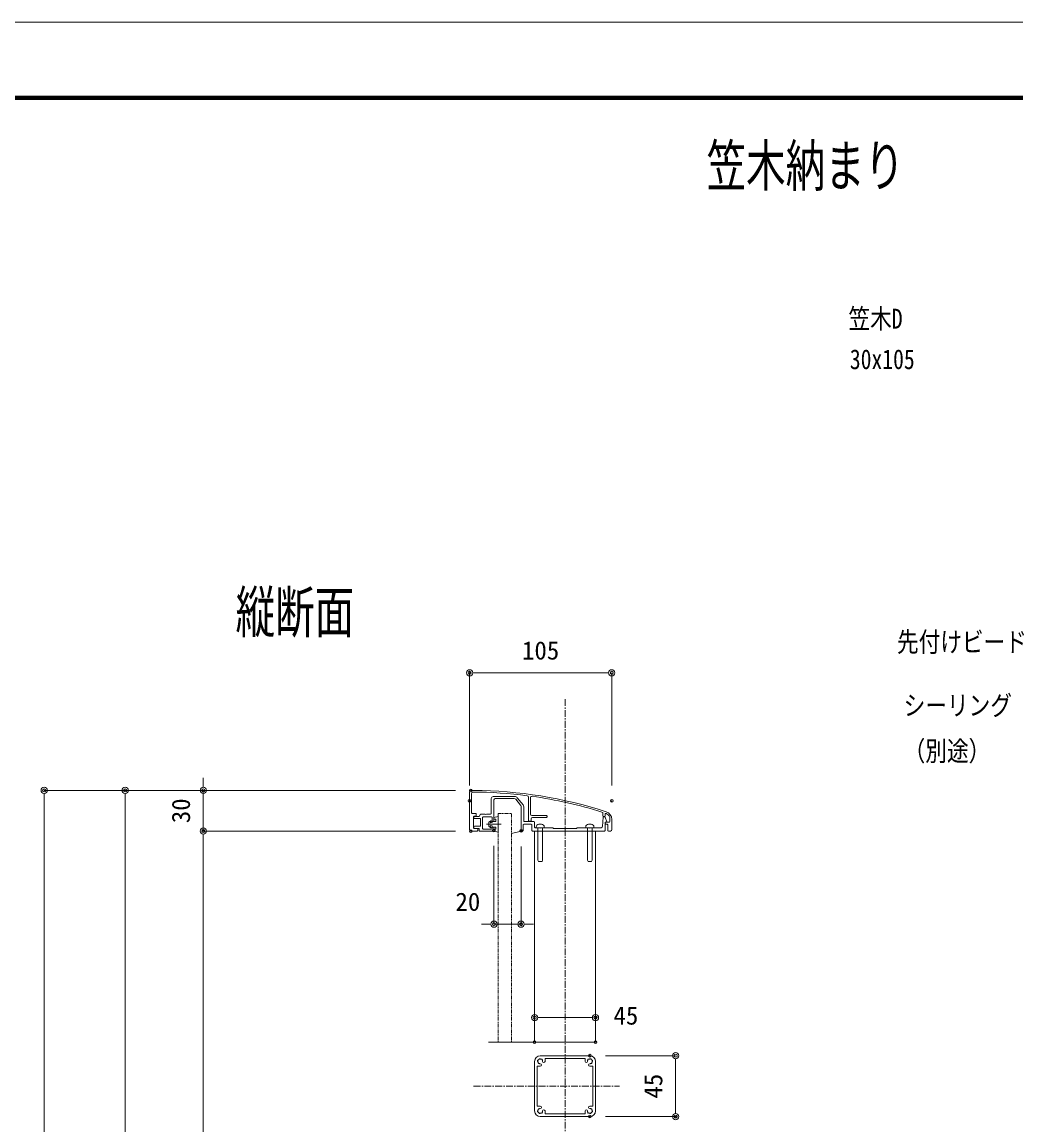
# Model space of a CAD drawing. Units: millimetres, scale not verified. Extents: x -1682 to 1682, y -1188 to 1188.
# Drawn here: x -319 to 415, y 374 to 1188 of the extents above; entities that cross this region are included whole.
import ezdxf
from ezdxf.enums import TextEntityAlignment as Align

# ---------------------------------------------------------------- set-up
doc = ezdxf.new("R2010")
doc.units = ezdxf.units.MM
doc.header["$LTSCALE"] = 4
doc.header["$PDMODE"] = 32
doc.header["$PDSIZE"] = 2
doc.linetypes.add('USER1', pattern=[2, 1.25, -0.25, 0.25, -0.25])
doc.linetypes.add('USER2', pattern=[1.25, 0.625, -0.125, 0.125, -0.125, 0.125, -0.125])
for name, color, linetype, lineweight in [('0-0_0', 7, 'Continuous', 18), ('0-1_DEFPOINTS', 7, 'Continuous', 18), ('0-3_MOJI', 7, 'Continuous', 18), ('0-5_WAKU', 7, 'Continuous', 18), ('0-6_6ﾊｯﾁﾝｸﾞ', 4, 'Continuous', 18), ('0-8_3中心線', 2, 'USER1', 18), ('0-9_41ｱﾙﾐ', 6, 'Continuous', 18), ('0-A_1手摺寸法', 7, 'Continuous', 18), ('0-D_2a', 1, 'USER2', 18), ('0-E_4アルミ', 6, 'Continuous', 18)]:
    doc.layers.add(name, color=color, linetype=linetype, lineweight=lineweight)
doc.layers.add('0-2_笠木', color=7, linetype='Continuous')
doc.styles.add('ＭＳ ゴシック', font='')
doc.styles.get('ＭＳ ゴシック').set_extended_font_data('MS Gothic')

# ---------------------------------------------------------------- blocks, each defined once
blk = doc.blocks.new('_ORIGIN2')
at = {"layer": '0-0_0'}
blk.add_line((-0.5, 0), (-1, 0), dxfattribs=at)
for radius in [0.5, 0.25]:
    blk.add_circle((0, 0), radius, dxfattribs=at)
blk = doc.blocks.new('D18')
at = {"layer": '0-1_DEFPOINTS'}
blk.add_point((3822.901, 1665.125), dxfattribs=at)
at = {"layer": '0-A_1手摺寸法'}
for p, q in [((3811.401, 1665.125), (3507.847, 1665.125)), ((3507.847, 1660.525), (3507.847, 569.725))]:
    blk.add_line(p, q, dxfattribs=at)
at = {"layer": '0-A_1手摺寸法', "xscale": 4.6, "yscale": 4.6, "rotation": 90}
blk.add_blockref('_ORIGIN2', (3507.847, 1665.125), dxfattribs=at)
blk = doc.blocks.new('D19')
at = {"layer": '0-1_DEFPOINTS'}
blk.add_point((3822.901, 1665.125), dxfattribs=at)
at = {"layer": '0-A_1手摺寸法'}
for p, q in [((3811.401, 1665.125), (3567.609, 1665.125)), ((3567.609, 1660.525), (3567.609, 584.725))]:
    blk.add_line(p, q, dxfattribs=at)
at = {"layer": '0-A_1手摺寸法', "xscale": 4.6, "yscale": 4.6, "rotation": 90}
blk.add_blockref('_ORIGIN2', (3567.609, 1665.125), dxfattribs=at)
blk = doc.blocks.new('D20')
at = {"layer": '0-1_DEFPOINTS'}
blk.add_point((3822.901, 1635.125), dxfattribs=at)
at = {"layer": '0-A_1手摺寸法'}
for p, q in [((3811.401, 1635.125), (3625.325, 1635.125)), ((3625.325, 1630.525), (3625.325, 664.725))]:
    blk.add_line(p, q, dxfattribs=at)
at = {"layer": '0-A_1手摺寸法', "xscale": 4.6, "yscale": 4.6, "rotation": 90}
blk.add_blockref('_ORIGIN2', (3625.325, 1635.125), dxfattribs=at)
blk = doc.blocks.new('D25')
at = {"layer": '0-1_DEFPOINTS'}
for p in [(3910.701, 1469.267), (3910.701, 1424.267), (3974.029, 1424.267)]:
    blk.add_point(p, dxfattribs=at)
at = {"layer": '0-A_1手摺寸法'}
for p, q in [((3922.201, 1469.267), (3974.029, 1469.267)), ((3974.029, 1464.667), (3974.029, 1428.867)), ((3922.201, 1424.267), (3974.029, 1424.267))]:
    blk.add_line(p, q, dxfattribs=at)
at = {"layer": '0-A_1手摺寸法', "xscale": 4.6, "yscale": 4.6}
for p, rotation in [((3974.029, 1469.267), 90), ((3974.029, 1424.267), 270)]:
    blk.add_blockref('_ORIGIN2', p, dxfattribs=dict(at, rotation=rotation))
at = {"layer": '0-A_1手摺寸法', "style": 'ＭＳ ゴシック'}
blk.add_text('45', height=13.49, rotation=90, dxfattribs=at).set_placement((3968.279, 1437.567), align=Align.BOTTOM_LEFT)
blk = doc.blocks.new('D26')
at = {"layer": '0-1_DEFPOINTS'}
for p in [(3914.901, 1497.353), (3869.901, 1479.267), (3914.901, 1479.267)]:
    blk.add_point(p, dxfattribs=at)
at = {"layer": '0-A_1手摺寸法'}
for p, q in [((3869.901, 1490.767), (3869.901, 1497.353)), ((3874.501, 1497.353), (3910.301, 1497.353)), ((3914.901, 1490.767), (3914.901, 1497.353))]:
    blk.add_line(p, q, dxfattribs=at)
at = {"layer": '0-A_1手摺寸法', "xscale": 4.6, "yscale": 4.6, "rotation": 180}
blk.add_blockref('_ORIGIN2', (3869.901, 1497.353), dxfattribs=at)
at = {"layer": '0-A_1手摺寸法', "xscale": 4.6, "yscale": 4.6}
blk.add_blockref('_ORIGIN2', (3914.901, 1497.353), dxfattribs=at)
at = {"layer": '0-A_1手摺寸法', "style": 'ＭＳ ゴシック'}
blk.add_text('45', height=13.49, dxfattribs=at).set_placement((3928.17, 1488.153), align=Align.BOTTOM_LEFT)
blk = doc.blocks.new('D27')
at = {"layer": '0-1_DEFPOINTS'}
for p in [(3822.901, 1665.125), (3625.325, 1635.125), (3822.901, 1635.125)]:
    blk.add_point(p, dxfattribs=at)
at = {"layer": '0-A_1手摺寸法'}
for p, q in [((3625.325, 1669.725), (3625.325, 1674.325)), ((3811.401, 1665.125), (3625.325, 1665.125)), ((3625.325, 1665.125), (3625.325, 1635.125)), ((3811.401, 1635.125), (3625.325, 1635.125)), ((3625.325, 1630.525), (3625.325, 1625.925))]:
    blk.add_line(p, q, dxfattribs=at)
at = {"layer": '0-A_1手摺寸法', "xscale": 4.6, "yscale": 4.6}
for p, rotation in [((3625.325, 1665.125), 270), ((3625.325, 1635.125), 90)]:
    blk.add_blockref('_ORIGIN2', p, dxfattribs=dict(at, rotation=rotation))
at = {"layer": '0-A_1手摺寸法', "style": 'ＭＳ ゴシック'}
blk.add_text('30', height=13.49, rotation=90, dxfattribs=at).set_placement((3619.575, 1640.925), align=Align.BOTTOM_LEFT)
blk = doc.blocks.new('D28')
at = {"layer": '0-1_DEFPOINTS'}
for p in [(3821.901, 1751.969), (3821.901, 1657.377), (3926.901, 1657.377)]:
    blk.add_point(p, dxfattribs=at)
at = {"layer": '0-A_1手摺寸法'}
for p, q in [((3821.901, 1668.877), (3821.901, 1751.969)), ((3922.301, 1751.969), (3826.501, 1751.969)), ((3926.901, 1668.877), (3926.901, 1751.969))]:
    blk.add_line(p, q, dxfattribs=at)
at = {"layer": '0-A_1手摺寸法', "xscale": 4.6, "yscale": 4.6, "rotation": 180}
blk.add_blockref('_ORIGIN2', (3821.901, 1751.969), dxfattribs=at)
at = {"layer": '0-A_1手摺寸法', "xscale": 4.6, "yscale": 4.6}
blk.add_blockref('_ORIGIN2', (3926.901, 1751.969), dxfattribs=at)
at = {"layer": '0-A_1手摺寸法', "style": 'ＭＳ ゴシック'}
blk.add_text('105', height=13.49, dxfattribs=at).set_placement((3860.601, 1757.719), align=Align.BOTTOM_LEFT)
blk = doc.blocks.new('hbk-145')
at = {"layer": '0-A_1手摺寸法', "color": 3}
for p, q in [((-5.8, 0), (5.8, 0)), ((-5.8, 0), (-5, -3)), ((0, 2.364), (0, -8.499)), ((5.8, 0), (5, -3)), ((-5, -3), (-3.7, -3)), ((-3.7, -1.5), (-2, -1.5)), ((-3.7, -1.5), (-3.7, -3)), ((-1.5, -6.7), (-2.576, -5.231)), ((-2.39, -5.013), (-1, -5.7)), ((-2, -1.5), (-2, -4.2)), ((-2, -4.2), (-1.25, -4.2)), ((-1.5, -6.7), (1.5, -6.7)), ((-1, -5.7), (-1.25, -4.2)), ((1, -5.7), (1.25, -4.2)), ((1, -5.7), (2.39, -5.013)), ((1.25, -4.2), (2, -4.2)), ((1.5, -6.7), (2.576, -5.231)), ((2, -1.5), (3.7, -1.5)), ((2, -1.5), (2, -4.2)), ((3.7, -1.5), (3.7, -3)), ((3.7, -3), (5, -3))]:
    blk.add_line(p, q, dxfattribs=at)
for centre, start, end in [((-2.45, -5.15), 66.37062, 212.90524), ((2.45, -5.15), 327.09476, 113.62938)]:
    blk.add_arc(centre, 0.15, start, end, dxfattribs=at)
blk = doc.blocks.new('A$C112A319A')
at = {"layer": '0-9_41ｱﾙﾐ'}
for p, q in [((0, 1), (0, 29)), ((3.007, 30), (1, 30)), ((1.5, 13.5), (1.5, 27.802)), ((43.5, 25.141), (43.5, 7.4)), ((45, 12.5), (45, 24.667)), ((4.5, 13), (2, 13)), ((3, 2.5), (3, 10.5)), ((3.5, 11), (4.5, 11)), ((5, 11.5), (5, 12.5)), ((45.5, 7.4), (45.5, 9)), ((56.7, 11.5), (46, 11.5)), ((46.5, 10), (56.7, 10)), ((57.2, 10.5), (57.2, 11)), ((98.48, 11.2), (98.48, 13.023)), ((98.98, 10.7), (99.58, 10.7)), ((100.08, 11.2), (100.08, 12.547)), ((103.5, 7), (103.5, 10.219)), ((105, 1), (105, 8.548)), ((1, 0), (5.5, 0)), ((5.5, 2), (3.5, 2)), ((6, 0.5), (6, 1.5)), ((43.7, 7.2), (45.3, 7.2)), ((100.01, 6.237), (100.309, 5.342)), ((103, 6.5), (100.2, 6.5)), ((100.783, 5), (101.5, 5)), ((102, 4.5), (102, 0.5)), ((102.5, 0), (104, 0))]:
    blk.add_line(p, q, dxfattribs=at)
for centre, radius, start, end in [((1, 29), 1, 90, 180), ((2.5, 27.802), 1, 89.77832, 180), ((1.26, -292.757), 321.562, 82.60842, 89.77832), ((1.26, -292.757), 322.762, 72.02754, 89.68976), ((42.5, 25.141), 1, 0, 82.60842), ((46, 24.667), 1, 81.97714, 180), ((1.26, -292.757), 321.562, 72.53271, 81.97714), ((2, 13.5), 0.5, 180, 270), ((3.5, 10.5), 0.5, 90, 180), ((4.5, 12.5), 0.5, 0, 90), ((4.5, 11.5), 0.5, 270, 0), ((46, 12.5), 1, 180, 270), ((46.5, 9), 1, 90, 180), ((56.7, 11), 0.5, 0, 90), ((56.7, 10.5), 0.5, 270, 0), ((97.48, 13.023), 1, 0, 72.53271), ((98.98, 11.2), 0.5, 180, 270), ((99.58, 11.2), 0.5, 270, 0), ((100.58, 12.547), 0.5, 68.44206, 180), ((99, 8.548), 4.8, 20.36413, 68.44206), ((99, 8.548), 6, 0, 72.03027), ((1, 1), 1, 180, 270), ((3.5, 2.5), 0.5, 180, 270), ((5.5, 1.5), 0.5, 0, 90), ((5.5, 0.5), 0.5, 270, 0), ((43.7, 7.4), 0.2, 180, 270), ((45.3, 7.4), 0.2, 270, 0), ((100.2, 6.3), 0.2, 90, 198.43495), ((100.783, 5.5), 0.5, 198.43495, 270), ((101.5, 4.5), 0.5, 0, 90), ((102.5, 0.5), 0.5, 180, 270), ((103, 7), 0.5, 270, 0), ((104, 1), 1, 270, 0)]:
    blk.add_arc(centre, radius, start, end, dxfattribs=at)
blk = doc.blocks.new('A$C7F601E22')
at = {"layer": '0-9_41ｱﾙﾐ'}
for p, q in [((14.45, 25.5), (30.243, 25.5)), ((32.184, 24.576), (36.502, 19.261)), ((12.95, 24), (12.95, 13)), ((14.95, 7), (14.95, 23)), ((15.95, 24), (30.005, 24)), ((31.169, 23.446), (34.614, 19.206)), ((34.95, 18.26), (34.95, 0.2)), ((36.95, 18), (36.95, 7.5)), ((0.2, 10.6), (0.2, 9.5)), ((4, 10.8), (0.4, 10.8)), ((0.4, 9.3), (4.8, 9.3)), ((5, 12.5), (4, 10.8)), ((5, 12.5), (8.43, 12.5)), ((5, 9.1), (5, 3.7)), ((6.5, 2), (6.5, 10)), ((7, 10.5), (13.25, 10.5)), ((9.47, 12.5), (12.45, 12.5)), ((13.75, 10), (13.75, 7)), ((95.488, 10.312), (95.059, 3.438)), ((96.653, 10.5), (95.688, 10.5)), ((98.399, 6.77), (97.122, 10.176)), ((0, 3), (0, 2.5)), ((4.8, 3.5), (0.5, 3.5)), ((0.5, 2), (3.8, 2)), ((4, 1.8), (4, 0.2)), ((4.2, 0), (14.45, 0)), ((13.25, 1.5), (7, 1.5)), ((13.75, 7), (14.95, 7)), ((35.15, 0), (36.25, 0)), ((36.45, 4.5), (36.45, 0.2)), ((36.95, 5), (42.5, 5)), ((37.45, 7), (44.5, 7)), ((43, 4.5), (43, 0.5)), ((96.5, 0), (43.5, 0)), ((45, 6.5), (45, 3)), ((97, 0.5), (97, 6.3)), ((97.2, 6.5), (98.211, 6.5))]:
    blk.add_line(p, q, dxfattribs=at)
for points in [[(9.47, 12.5), (8.95, 12.2), (8.43, 12.5)], [(14.95, 0.5), (14.95, 3), (13.75, 3), (13.75, 2)], [(59, 2), (58.5, 2.5), (49.72, 2.5), (49.2, 2.2), (48.68, 2.5), (45.5, 2.5)], [(94.061, 2.5), (86.32, 2.5), (85.8, 2.2), (85.28, 2.5), (76.5, 2.5), (76, 2), (59, 2)]]:
    blk.add_lwpolyline(points, dxfattribs=at)
for centre, radius, start, end in [((14.45, 24), 1.5, 90, 180), ((30.243, 23), 2.5, 39.09386, 90), ((15.95, 23), 1, 90, 180), ((30.005, 22.5), 1.5, 39.09386, 90), ((33.45, 18.26), 1.5, 0, 39.09386), ((34.95, 18), 2, 0, 39.09386), ((0.4, 10.6), 0.2, 90, 180), ((0.4, 9.5), 0.2, 180, 270), ((4.8, 9.1), 0.2, 0, 90), ((7, 10), 0.5, 90, 180), ((12.45, 13), 0.5, 270, 0), ((13.25, 10), 0.5, 0, 90), ((95.688, 10.3), 0.2, 90, 176.42367), ((96.653, 10), 0.5, 20.55605, 90), ((0.5, 3), 0.5, 90, 180), ((0.5, 2.5), 0.5, 180, 270), ((3.8, 1.8), 0.2, 0, 90), ((4.2, 0.2), 0.2, 180, 270), ((4.8, 3.7), 0.2, 270, 0), ((7, 2), 0.5, 180, 270), ((13.25, 2), 0.5, 270, 0), ((14.45, 0.5), 0.5, 270, 0), ((35.15, 0.2), 0.2, 180, 270), ((36.25, 0.2), 0.2, 270, 0), ((36.95, 4.5), 0.5, 90, 180), ((37.45, 7.5), 0.5, 180, 270), ((42.5, 4.5), 0.5, 0, 90), ((43.5, 0.5), 0.5, 180, 270), ((44.5, 6.5), 0.5, 0, 90), ((45.5, 3), 0.5, 180, 270), ((94.061, 3.5), 1, 270, 356.42367), ((96.5, 0.5), 0.5, 270, 0), ((97.2, 6.3), 0.2, 90, 180), ((98.211, 6.7), 0.2, 270, 20.55605)]:
    blk.add_arc(centre, radius, start, end, dxfattribs=at)
blk = doc.blocks.new('D58')
at = {"layer": '0-1_DEFPOINTS'}
for p in [(3839.901, 1635.625), (3859.901, 1635.325), (3859.901, 1566.4)]:
    blk.add_point(p, dxfattribs=at)
at = {"layer": '0-A_1手摺寸法'}
for p, q in [((3839.901, 1624.125), (3839.901, 1566.4)), ((3859.901, 1623.825), (3859.901, 1566.4)), ((3835.301, 1566.4), (3830.701, 1566.4)), ((3839.901, 1566.4), (3859.901, 1566.4)), ((3864.501, 1566.4), (3869.101, 1566.4))]:
    blk.add_line(p, q, dxfattribs=at)
at = {"layer": '0-A_1手摺寸法', "xscale": 4.6, "yscale": 4.6}
blk.add_blockref('_ORIGIN2', (3839.901, 1566.4), dxfattribs=at)
at = {"layer": '0-A_1手摺寸法', "xscale": 4.6, "yscale": 4.6, "rotation": 180}
blk.add_blockref('_ORIGIN2', (3859.901, 1566.4), dxfattribs=at)
at = {"layer": '0-A_1手摺寸法', "style": 'ＭＳ ゴシック'}
blk.add_text('20', height=13.49, dxfattribs=at).set_placement((3811.478, 1572.15), align=Align.BOTTOM_LEFT)

msp = doc.modelspace()

# ---------------------------------------------------------------- linework, layer by layer
at = {"layer": '0-0_0'}
for p, q in [((49.619, 590.61), (42.469, 588.705)), ((59.469, 590.61), (59.469, 434.752)), ((104.469, 590.61), (104.469, 434.752))]:
    msp.add_line(p, q, dxfattribs=at)
at = {"layer": '0-1_DEFPOINTS', "color": 5}
msp.add_line((1682, 1188), (-1682, 1188), dxfattribs=at)
at = {"layer": '0-1_DEFPOINTS'}
msp.add_line((25.469, 434.752), (104.469, 434.752), dxfattribs=at)
at = {"layer": '0-5_WAKU'}
for p, q in [((1599.2, 1133.2), (-1603.2, 1133.2)), ((1598.6, 1132.6), (-1602.6, 1132.6)), ((1598, 1132), (-1602, 1132)), ((1597.4, 1131.4), (-1601.4, 1131.4)), ((1596.8, 1130.8), (-1600.8, 1130.8))]:
    msp.add_line(p, q, dxfattribs=at)
at = {"layer": '0-6_6ﾊｯﾁﾝｸﾞ'}
for p, q in [((64.659, 595.61), (62.659, 595.61)), ((99.259, 595.61), (101.259, 595.61)), ((60.659, 593.61), (60.659, 593.31)), ((66.459, 593.11), (60.859, 593.11)), ((61.909, 593.11), (61.909, 569.071)), ((65.409, 593.11), (65.409, 569.071)), ((66.659, 593.61), (66.659, 593.31)), ((97.259, 593.61), (97.259, 593.31)), ((97.459, 593.11), (103.059, 593.11)), ((98.509, 593.11), (98.509, 569.071)), ((102.009, 593.11), (102.009, 569.071)), ((103.259, 593.61), (103.259, 593.31)), ((61.909, 569.071), (62.323, 568.071)), ((64.995, 568.071), (62.323, 568.071)), ((65.409, 569.071), (64.995, 568.071)), ((98.509, 569.071), (98.923, 568.071)), ((98.923, 568.071), (101.595, 568.071)), ((102.009, 569.071), (101.595, 568.071))]:
    msp.add_line(p, q, dxfattribs=at)
for centre, radius, start, end in [((62.659, 593.61), 2, 90, 180), ((64.659, 593.61), 2, 0, 90), ((99.259, 593.61), 2, 90, 180), ((101.259, 593.61), 2, 0, 90), ((60.859, 593.31), 0.2, 180, 270), ((66.459, 593.31), 0.2, 270, 0), ((97.459, 593.31), 0.2, 180, 270), ((103.059, 593.31), 0.2, 270, 0)]:
    msp.add_arc(centre, radius, start, end, dxfattribs=at)
at = {"layer": '0-8_3中心線'}
for p, q in [((81.969, 687.96), (81.969, -731.182)), ((14.482, 402.252), (122.276, 402.252))]:
    msp.add_line(p, q, dxfattribs=at)
at = {"layer": '0-D_2a'}
for p, q in [((32.469, 603.61), (32.469, 434.752)), ((32.469, 603.61), (42.469, 603.61)), ((42.469, 603.61), (42.469, 434.752))]:
    msp.add_line(p, q, dxfattribs=at)
at = {"layer": '0-E_4アルミ'}
for p, q in [((63.669, 424.752), (100.269, 424.752)), ((59.469, 420.552), (59.469, 383.952)), ((61.469, 417.052), (61.469, 387.452)), ((61.469, 417.052), (63.669, 417.052)), ((67.169, 420.552), (67.169, 422.752)), ((67.169, 422.752), (96.769, 422.752)), ((96.769, 420.552), (96.769, 422.752)), ((102.469, 417.052), (100.269, 417.052)), ((102.469, 417.052), (102.469, 387.452)), ((104.469, 420.552), (104.469, 383.952)), ((61.469, 387.452), (63.669, 387.452)), ((67.169, 383.952), (67.169, 381.752)), ((96.769, 383.952), (96.769, 381.752)), ((102.469, 387.452), (100.269, 387.452)), ((63.669, 379.752), (100.269, 379.752)), ((67.169, 381.752), (96.769, 381.752))]:
    msp.add_line(p, q, dxfattribs=at)
for centre, radius, start, end in [((63.669, 420.552), 4.2, 90, 180), ((100.269, 420.552), 4.2, 360, 90), ((62.22, 420.94), 0.5, 165, 232.97569), ((62.22, 420.94), 0.5, 97.02431, 165), ((63.669, 420.552), 1.75, 180.35889, 195), ((63.669, 420.552), 1.75, 195, 209.64111), ((62.608, 419.491), 0.5, 157.02431, 225), ((63.669, 420.552), 1.75, 135, 149.64111), ((62.608, 419.491), 0.5, 225, 292.97569), ((63.669, 420.552), 1.75, 120.35889, 135), ((63.281, 422.001), 0.5, 105, 172.97569), ((63.669, 420.552), 1.75, 240.35889, 255), ((63.281, 422.001), 0.5, 37.02431, 105), ((63.669, 420.552), 1.75, 255, 269.64111), ((63.669, 417.927), 0.875, 270, 90), ((63.669, 420.552), 1.75, 75, 89.64111), ((63.669, 420.552), 1.75, 60.35889, 75), ((64.73, 421.612), 0.5, 45, 112.97569), ((64.73, 421.612), 0.5, 337.02431, 45), ((63.669, 420.552), 1.75, 15, 29.64111), ((63.669, 420.552), 1.75, 0, 15), ((66.294, 420.552), 0.875, 180, 0), ((97.644, 420.552), 0.875, 180, 360), ((100.269, 420.552), 1.75, 165, 180), ((100.269, 420.552), 1.75, 150.35889, 165), ((99.208, 421.612), 0.5, 135, 202.97569), ((99.208, 421.612), 0.5, 67.02431, 135), ((100.269, 417.927), 0.875, 90, 270), ((100.269, 420.552), 1.75, 105, 119.64111), ((100.269, 420.552), 1.75, 90.35889, 105), ((100.657, 422.001), 0.5, 75, 142.97569), ((100.269, 420.552), 1.75, 270.35889, 285), ((100.269, 420.552), 1.75, 285, 299.64111), ((100.657, 422.001), 0.5, 7.02431, 75), ((101.33, 419.491), 0.5, 247.02431, 315), ((100.269, 420.552), 1.75, 45, 59.64111), ((100.269, 420.552), 1.75, 30.35889, 45), ((101.33, 419.491), 0.5, 315, 22.97569), ((101.718, 420.94), 0.5, 15, 82.97569), ((100.269, 420.552), 1.75, 330.35889, 345), ((100.269, 420.552), 1.75, 345, 359.64111), ((101.718, 420.94), 0.5, 307.02431, 15), ((63.669, 383.952), 4.2, 180, 270), ((62.22, 383.563), 0.5, 127.02431, 195), ((62.22, 383.563), 0.5, 195, 262.97569), ((63.669, 383.952), 1.75, 165, 179.64111), ((63.669, 383.952), 1.75, 150.35889, 165), ((62.608, 385.012), 0.5, 135, 202.97569), ((63.669, 383.952), 1.75, 210.35889, 225), ((62.608, 385.012), 0.5, 67.02431, 135), ((63.669, 383.952), 1.75, 105, 119.64111), ((63.669, 383.952), 1.75, 90.35889, 105), ((63.669, 386.577), 0.875, 270, 90), ((64.73, 382.891), 0.5, 315, 22.97569), ((63.669, 383.952), 1.75, 330.35889, 345), ((63.669, 383.952), 1.75, 345, 0), ((66.294, 383.952), 0.875, 0, 180), ((97.644, 383.952), 0.875, 360, 180), ((100.269, 383.952), 1.75, 180, 195), ((100.269, 383.952), 1.75, 195, 209.64111), ((99.208, 382.891), 0.5, 157.02431, 225), ((100.269, 386.577), 0.875, 90, 270), ((100.269, 383.952), 4.2, 270, 360), ((100.269, 383.952), 1.75, 75, 89.64111), ((100.269, 383.952), 1.75, 60.35889, 75), ((101.33, 385.012), 0.5, 45, 112.97569), ((100.269, 383.952), 1.75, 315, 329.64111), ((101.33, 385.012), 0.5, 337.02431, 45), ((101.718, 383.563), 0.5, 277.02431, 345), ((100.269, 383.952), 1.75, 15, 29.64111), ((100.269, 383.952), 1.75, 0.35889, 15), ((101.718, 383.563), 0.5, 345, 52.97569), ((63.669, 383.952), 1.75, 225, 239.64111), ((63.281, 382.503), 0.5, 187.02431, 255), ((63.281, 382.503), 0.5, 255, 322.97569), ((63.669, 383.952), 1.75, 270.35889, 285), ((63.669, 383.952), 1.75, 285, 299.64111), ((64.73, 382.891), 0.5, 247.02431, 315), ((99.208, 382.891), 0.5, 225, 292.97569), ((100.269, 383.952), 1.75, 240.35889, 255), ((100.269, 383.952), 1.75, 255, 269.64111), ((100.657, 382.503), 0.5, 217.02431, 285), ((100.657, 382.503), 0.5, 285, 352.97569), ((100.269, 383.952), 1.75, 300.35889, 315)]:
    msp.add_arc(centre, radius, start, end, dxfattribs=at)

# ---------------------------------------------------------------- block references
at = {"layer": '0-2_笠木'}
for name, p in [('A$C112A319A', (11.469, 590.61)), ('A$C7F601E22', (14.519, 590.61))]:
    msp.add_blockref(name, p, dxfattribs=at)
at = {"layer": '0-A_1手摺寸法'}
for name in ['D28', 'D27', 'D18', 'D19', 'D20', 'D58', 'D26', 'D25']:
    msp.add_blockref(name, (-3810.432, -1044.515), dxfattribs=at)
at = {"layer": '0-A_1手摺寸法', "rotation": 270}
msp.add_blockref('hbk-145', (32.469, 595.61), dxfattribs=at)

# ---------------------------------------------------------------- texts
at = {"layer": '0-3_MOJI', "style": 'ＭＳ ゴシック'}
for s, height, width, p in [('笠木納まり', 30.55, 0.7, (186.491, 1057.542)), ('笠木D', 14.66, 0.8, (291.226, 957.241)), ('30x105', 14.66, 0.8, (292.258, 927.308)), ('縦断面', 30.55, 0.7, (-161.269, 727.928)), ('先付けビード', 14.66, 0.8, (327.01, 718.575)), ('シーリング', 14.66, 0.8, (331.966, 671.656)), ('（別途）', 14.66, 0.8, (331.966, 637.98))]:
    msp.add_text(s, height=height, dxfattribs=dict(at, width=width)).set_placement(p, align=Align.BOTTOM_LEFT)

doc.saveas('drawing.dxf')
